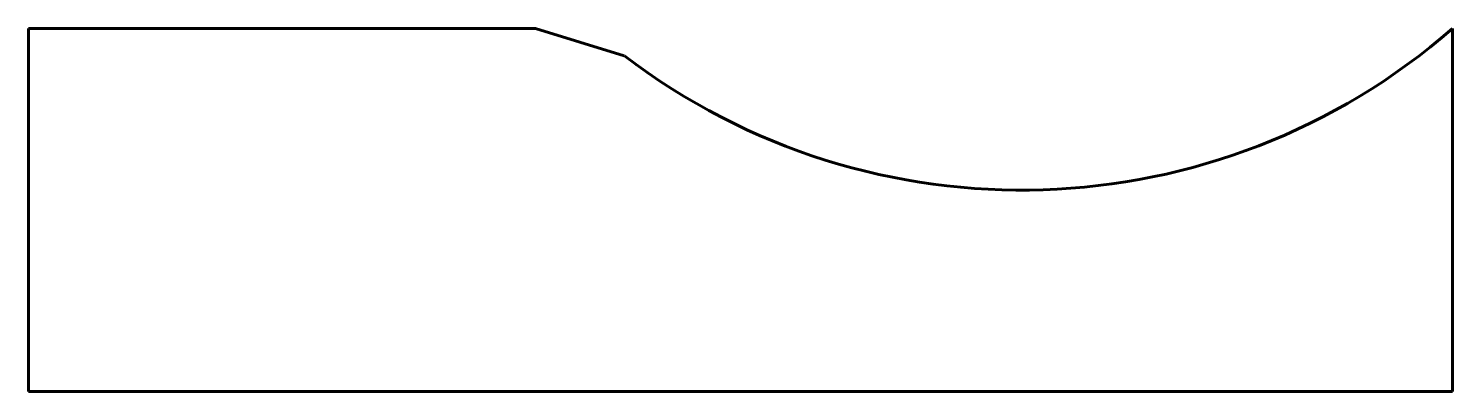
# Model space of a CAD drawing. Header units: millimetres. Extents: x -415 to 180, y -358 to -207.
import ezdxf

# ---------------------------------------------------------------- set-up
doc = ezdxf.new("R2010")
doc.units = ezdxf.units.MM
doc.linetypes.add('K5LT_BASIC', pattern=[0])

msp = doc.modelspace()

# ---------------------------------------------------------------- linework, layer by layer
at = {"color": 150, "linetype": 'K5LT_BASIC', "lineweight": 60}
for p, q in [((-415, -358), (-415, -206.58)), ((-415, -206.58), (-203.14, -206.58)), ((-203.14, -206.58), (-166.04, -217.96)), ((180, -206.58), (180, -358)), ((180, -358), (-415, -358))]:
    msp.add_line(p, q, dxfattribs=at)
msp.add_arc((0, 0), 274, 232.70131, 311.06648, dxfattribs=at)

doc.saveas('drawing.dxf')
